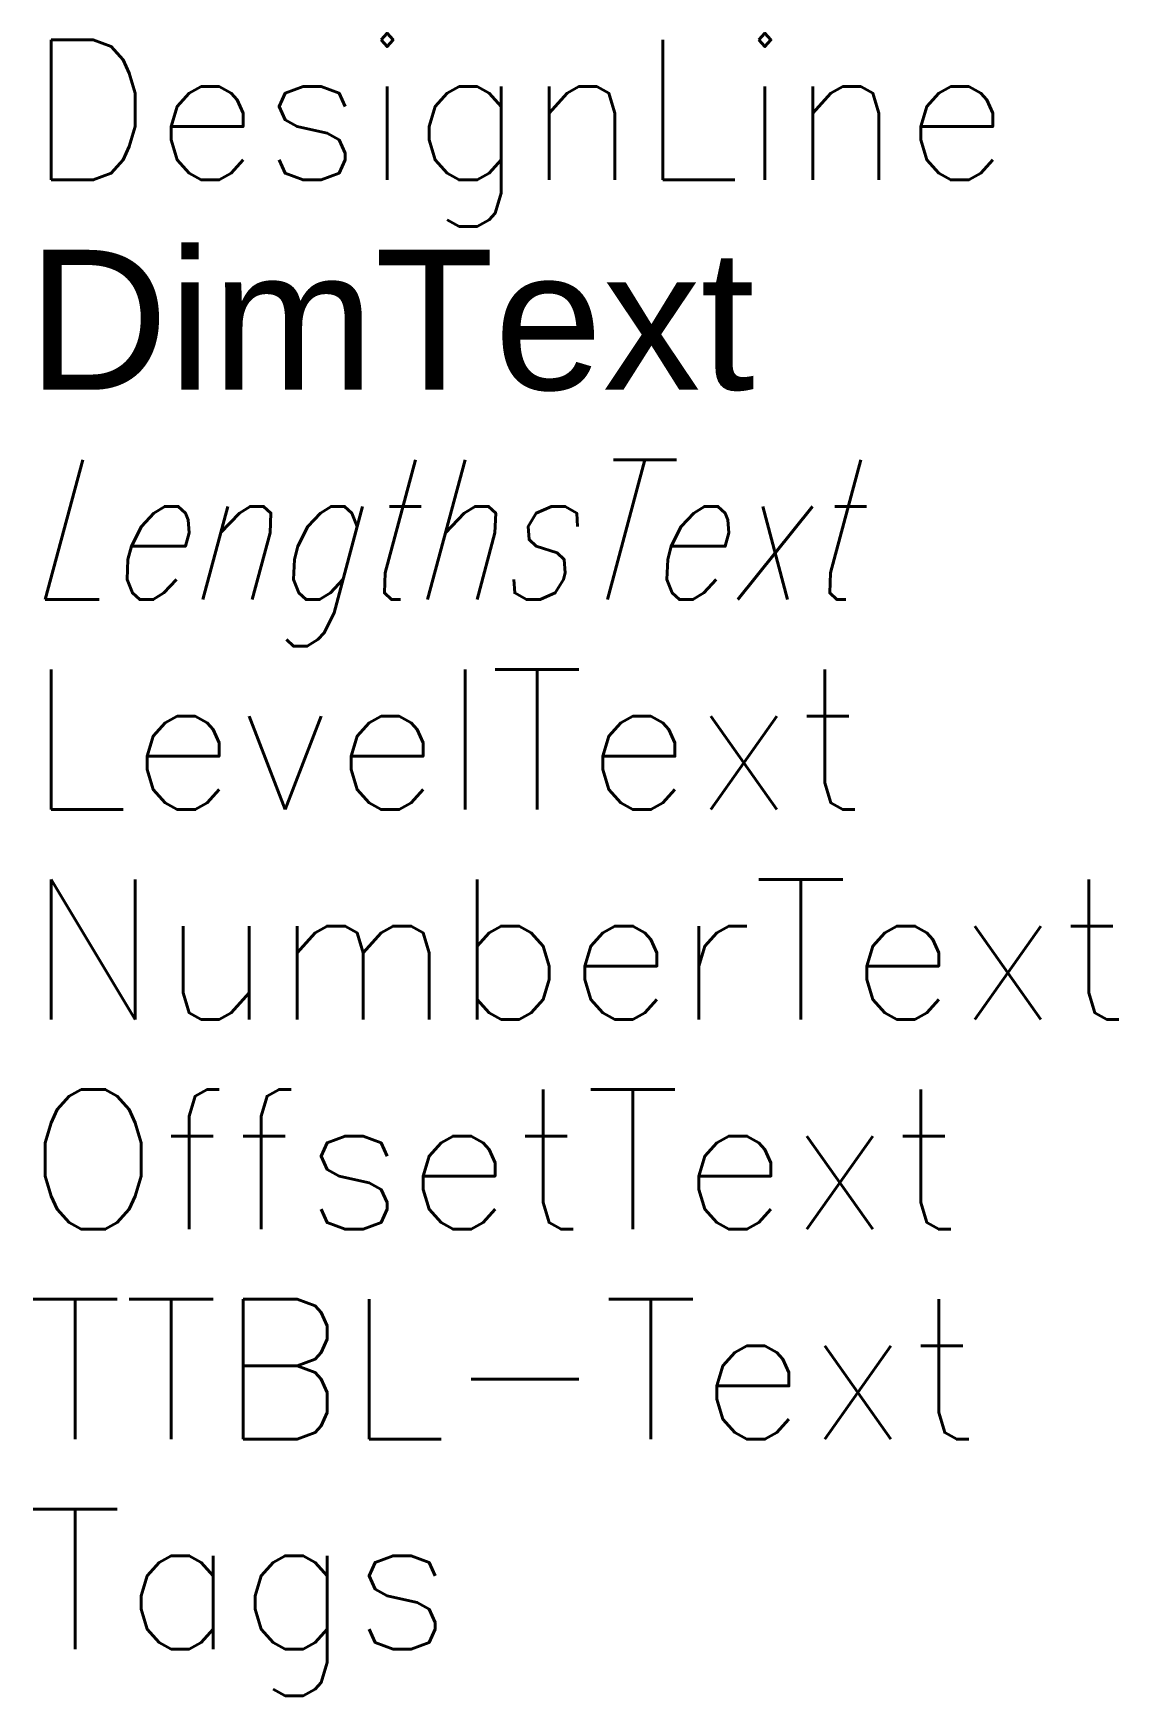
# Model space of a CAD drawing. Header units: inches. Extents: x -39 to 112, y -13 to 70.
# Drawn here: x 0.04 to 7.8, y -0.33 to 11.55 of the extents above; entities that cross this region are included whole.
import ezdxf

# ---------------------------------------------------------------- set-up
doc = ezdxf.new("R2010")
doc.units = ezdxf.units.IN
doc.header["$MEASUREMENT"] = 0
doc.styles.add('DesignLine', font='romans.shx')
doc.styles.add('DimText', font='arial.ttf')
doc.styles.add('LengthsText', font='romans.shx', dxfattribs={"width": 0.75, "oblique": 15})
doc.styles.add('LevelText', font='romans.shx')
doc.styles.add('NumberText', font='romans.shx')
doc.styles.add('OffsetText', font='romans.shx')
doc.styles.add('Tags', font='romans.shx')
doc.styles.add('TTLB-Text', font='romans.shx')

# ---------------------------------------------------------------- blocks, each defined once
blk = doc.blocks.new('AnnotationResources')
for s, style, p in [('DesignLine', 'DesignLine', (0, 10.5)), ('DimText', 'DimText', (0, 9)), ('LevelText', 'LevelText', (0, 6)), ('NumberText', 'NumberText', (0, 4.5)), ('OffsetText', 'OffsetText', (0, 3)), ('TTBL-Text', 'TTLB-Text', (0, 1.5)), ('Tags', 'Tags', (0, 0))]:
    blk.add_text(s, height=1, dxfattribs=dict(style=style)).set_placement(p)
at = {"style": 'LengthsText', "oblique": 15, "width": 0.75}
blk.add_text('LengthsText', height=1, dxfattribs=at).set_placement((0, 7.5))

msp = doc.modelspace()

# ---------------------------------------------------------------- block references
msp.add_blockref('AnnotationResources', (0, 0))

doc.saveas('drawing.dxf')
